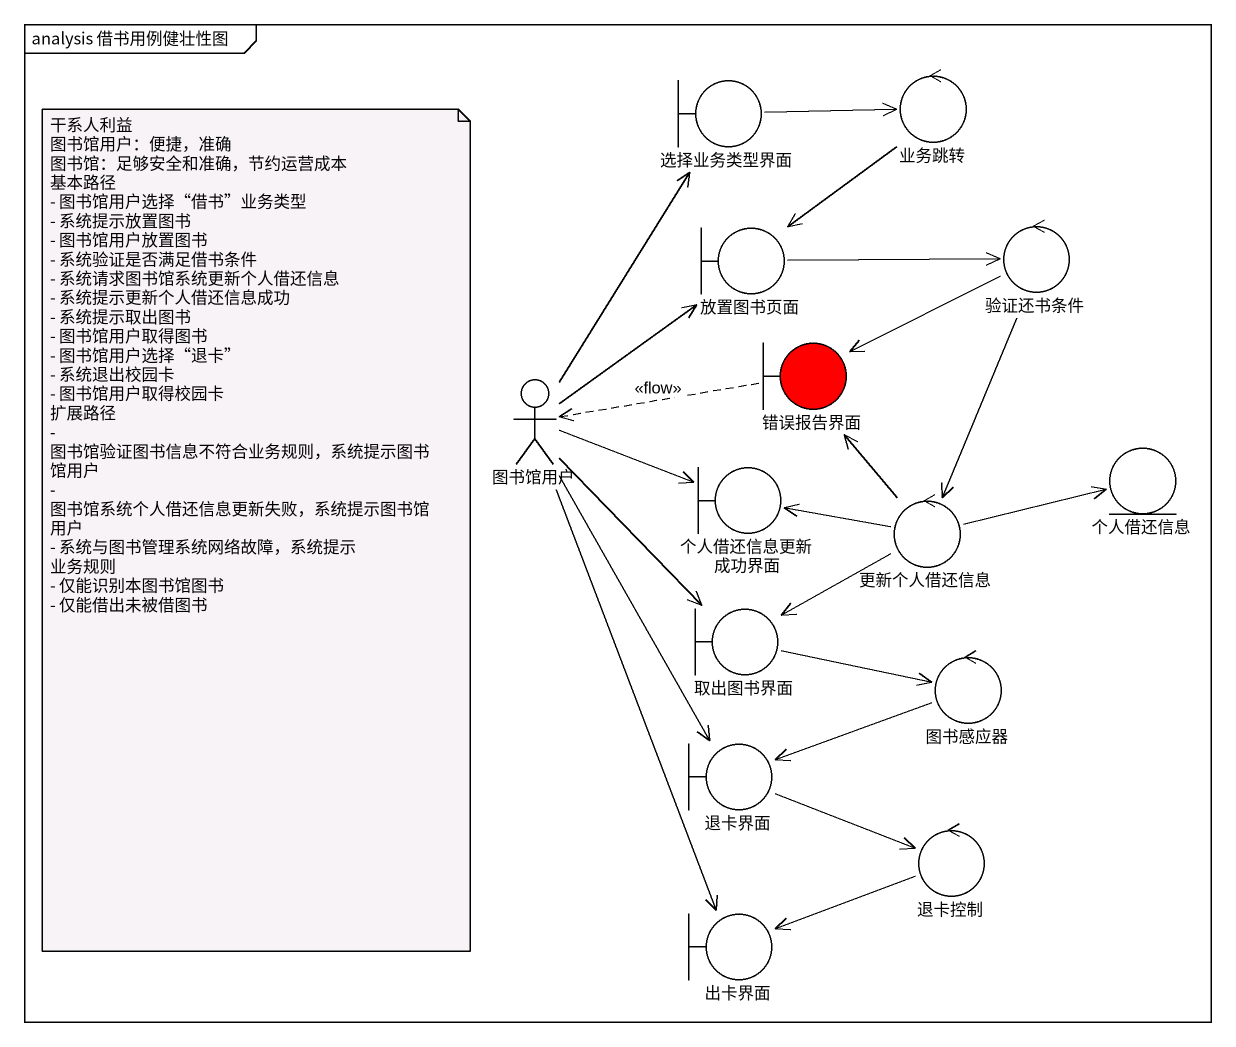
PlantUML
@startuml
mainframe analysis 借书用例健壮性图
boundary 选择业务类型界面
control 业务跳转
boundary 放置图书页面
control 验证还书条件
boundary 错误报告界面 #FF0000
actor 图书馆用户
boundary 个人借还信息更新成功界面
control 更新个人借还信息
entity 个人借还信息
boundary 取出图书界面
control 图书感应器
boundary 退卡界面
control 退卡控制
boundary 出卡界面
选择业务类型界面 -right-> 业务跳转
业务跳转 --> 放置图书页面
放置图书页面 -right-> 验证还书条件
验证还书条件 -left-> 错误报告界面
验证还书条件 --> 更新个人借还信息
错误报告界面 .left.> 图书馆用户 : <<flow>>
图书馆用户 -up-> 选择业务类型界面
图书馆用户 -up-> 放置图书页面
图书馆用户 -right-> 个人借还信息更新成功界面
图书馆用户 --> 取出图书界面
图书馆用户 --> 退卡界面
图书馆用户 --> 出卡界面
更新个人借还信息 -up-> 错误报告界面
更新个人借还信息 -left-> 个人借还信息更新成功界面
更新个人借还信息 -right-> 个人借还信息
更新个人借还信息 -left-> 取出图书界面
取出图书界面 -right-> 图书感应器
图书感应器 -left-> 退卡界面
退卡界面 -right-> 退卡控制
退卡控制 -left-> 出卡界面
note as N1
  干系人利益
  图书馆用户：便捷，准确
  图书馆：足够安全和准确，节约运营成本
  基本路径
  - 图书馆用户选择“借书”业务类型
  - 系统提示放置图书
  - 图书馆用户放置图书
  - 系统验证是否满足借书条件
  - 系统请求图书馆系统更新个人借还信息
  - 系统提示更新个人借还信息成功
  - 系统提示取出图书
  - 图书馆用户取得图书
  - 图书馆用户选择“退卡”
  - 系统退出校园卡
  - 图书馆用户取得校园卡
  扩展路径
  - 图书馆验证图书信息不符合业务规则，系统提示图书馆用户
  - 图书馆系统个人借还信息更新失败，系统提示图书馆用户
  - 系统与图书管理系统网络故障，系统提示
  业务规则
  - 仅能识别本图书馆图书
  - 仅能借出未被借图书
end note
@enduml
